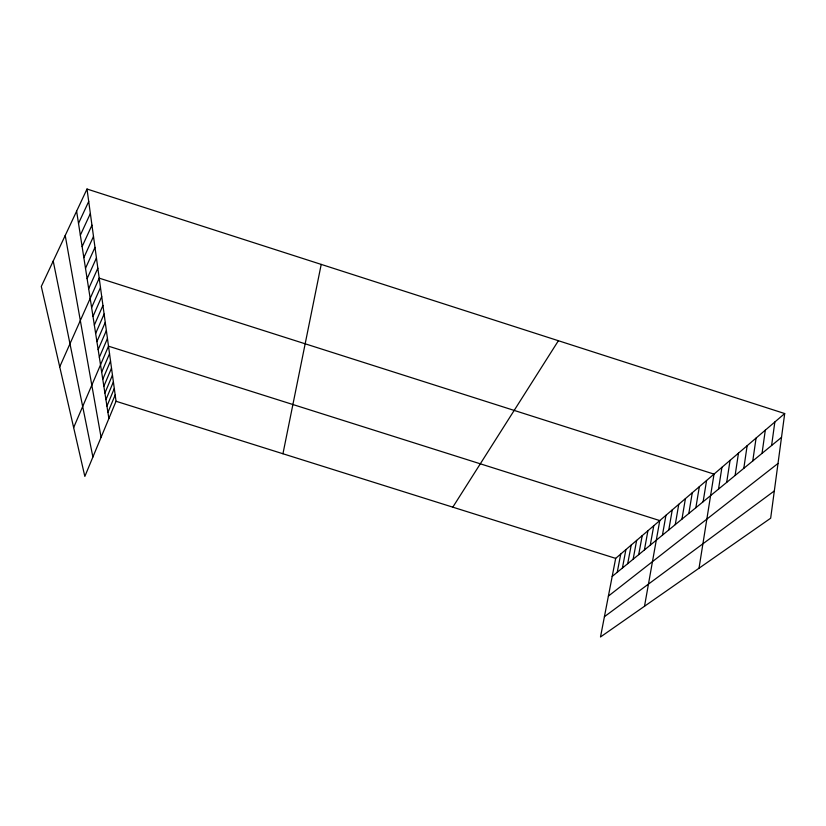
<?xml version="1.0" encoding="UTF-8"?>
<svg xmlns="http://www.w3.org/2000/svg" width="826" height="826" viewBox="0 0 826 826"><rect width="100%" height="100%" fill="white"/><g stroke="black" fill="none" stroke-linecap="round" stroke-linejoin="round"><path stroke-width="1.24" d="M784.7 413.547L770.668 518.212L600.502 636.97L615.669 558.376L784.7 413.547L87.009 189.03L41.3 286.457L84.841 476.406L116.043 401.271L87.009 189.03M771.608 445.503L774.84 421.993M762.037 453.36L765.31 430.17M752.765 460.97L756.079 438.079M743.803 468.342L747.138 445.73M735.109 475.477L738.475 453.154M726.684 482.394L730.07 460.35M718.517 489.106L721.924 467.33M699.013 568.226L714.025 474.114L99.203 278.155L59.72 366.816M703.122 501.743L706.571 480.495M695.864 507.711L699.323 486.7M688.812 513.504L692.281 492.74M681.946 519.141L685.425 498.615M675.265 524.624L678.755 504.325M668.771 529.962L672.261 509.89M662.442 535.155L665.942 515.31M644.507 606.263L659.778 520.587L108.505 346.187L73.648 427.579M650.268 545.15L653.769 525.728M644.414 549.961L647.914 530.746M638.705 554.649L642.205 535.64M633.139 559.223L636.639 540.41M627.708 563.683L631.209 545.067M622.412 568.04L625.902 549.61M617.239 572.284L620.729 554.05M282.946 453.753L321.211 264.403M106.946 406.093L114.298 388.509M107.917 412.391L115.175 394.973M105.934 399.639L113.389 381.891M104.912 393.031L112.46 375.107M103.859 386.248L111.51 368.148M102.775 379.299L110.539 361.014M101.66 372.154L109.538 353.704M99.347 357.307L107.452 338.474M98.149 349.584L106.368 330.555M96.91 341.634L105.253 322.419M95.64 333.477L104.107 314.056M94.34 325.083L102.94 305.465M92.997 316.441L101.722 296.617M91.614 307.551L100.483 287.52M88.671 288.677L97.84 268.213M87.112 278.651L96.436 257.96M85.501 268.305L94.99 247.387M83.839 257.629L93.493 236.463M82.125 246.592L91.954 225.188M80.349 235.183L90.364 213.542M78.511 223.392L88.712 201.492M452.803 507.164L558.397 340.725M612.18 576.434L781.51 437.367M608.39 596.104L778.009 463.458M604.425 616.681L774.323 490.943M116.043 401.271L615.669 558.376M53.215 261.047L92.904 457.005M65.223 235.462L101.071 437.326M76.612 211.177L108.877 418.524"/></g></svg>
